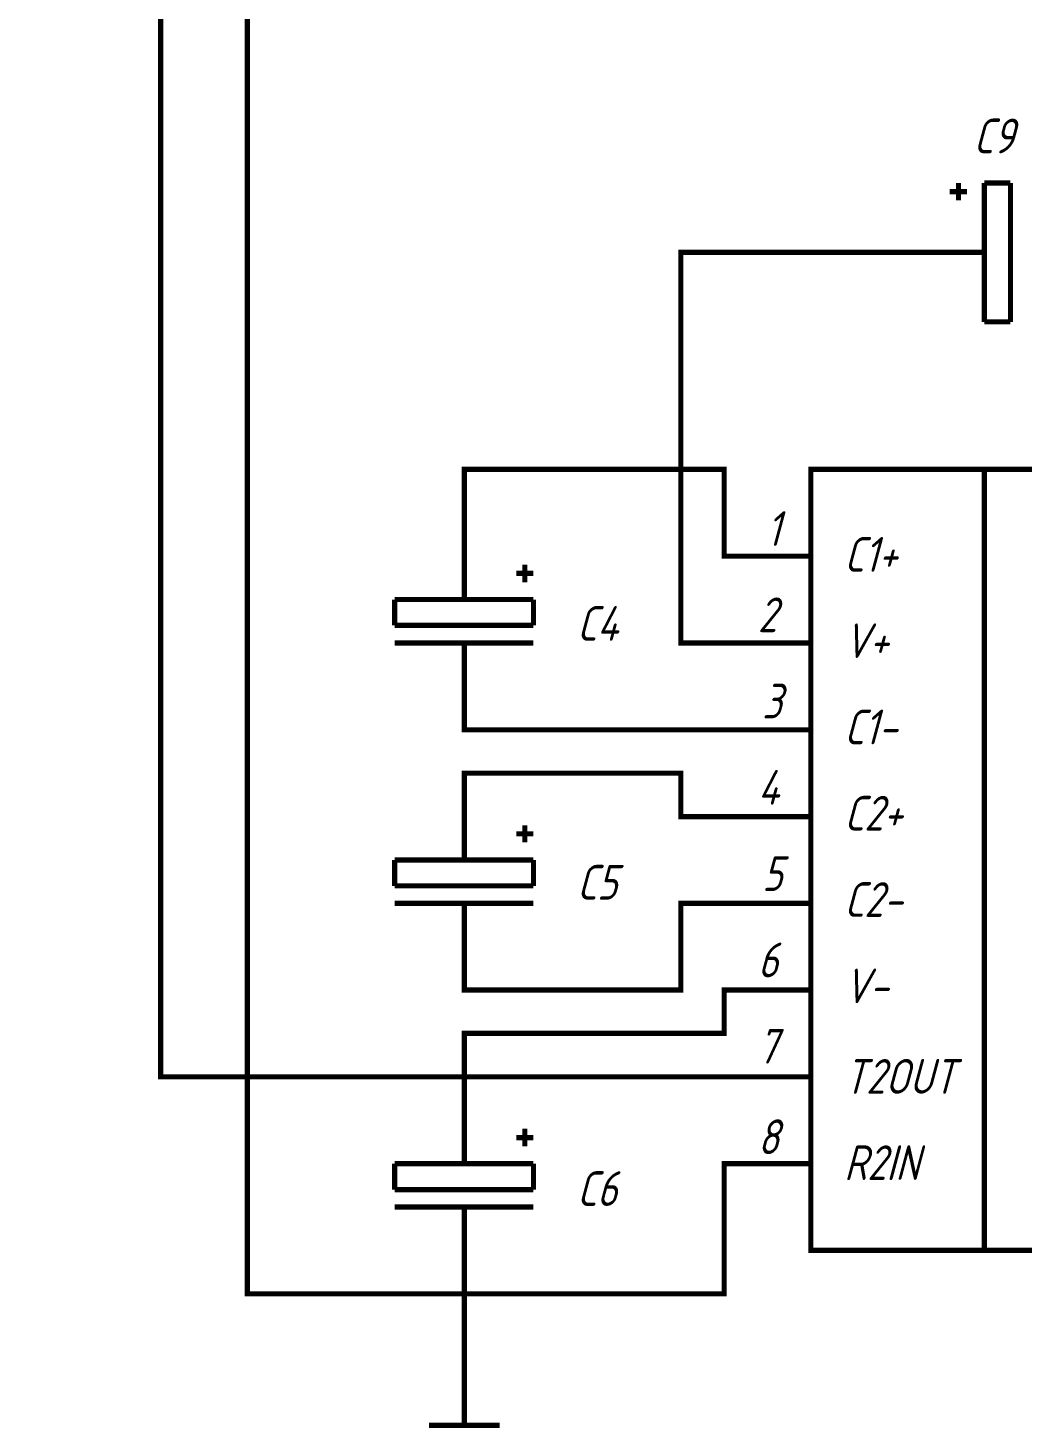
# Paper-space layout 'Layout1' of a CAD drawing. Extents: x -1 to 840, y -1 to 593.
# Drawn here: x 153.2 to 210.5, y 208.3 to 288.9 of the extents above; entities that cross this region are included whole.
import ezdxf

# ---------------------------------------------------------------- set-up
doc = ezdxf.new("R2010")
doc.units = 0
doc.header["$MEASUREMENT"] = 0
doc.layers.add('Sheet', color=255, linetype='CONTINUOUS')
doc.styles.add('GOST type A0', font='', dxfattribs={"oblique": 15, "height": 3.5})
doc.styles.get('GOST type A0').set_extended_font_data('GOST type A')

psp = doc.layouts.get("Layout1")

# ---------------------------------------------------------------- linework, layer by layer
at = {"layer": 'Sheet', "color": 7, "const_width": 0.3}
for points in [[(153.365, 340.994), (165.865, 340.994), (165.865, 215.996), (193.35, 215.996), (193.35, 223.499), (195.85, 223.499)], [(153.365, 330.99), (160.865, 330.99), (160.865, 228.5), (195.85, 228.5)], [(206.859, 279), (206.859, 279.994)], [(209.856, 279.994), (208.35, 279.994)], [(208.35, 279.994), (208.35, 271.994)], [(209.856, 279.994), (209.856, 271.994)], [(207.356, 279.497), (206.347, 279.497)], [(195.85, 253.494), (190.85, 253.494), (190.85, 276.002), (205.85, 276.002)], [(208.35, 276.002), (205.85, 276.002)], [(208.35, 271.994), (209.856, 271.994)], [(195.85, 258.496), (193.35, 258.496), (193.35, 263.497), (178.365, 263.497), (178.365, 258.496)], [(208.35, 218.497), (208.35, 263.497)], [(178.365, 255.995), (178.365, 258.496)], [(181.859, 256.989), (181.859, 257.999)], [(198.35, 258.496), (195.85, 258.496)], [(181.362, 257.501), (182.356, 257.501)], [(182.356, 255.995), (174.359, 255.995)], [(174.359, 255.995), (174.359, 254.504)], [(182.356, 254.504), (182.356, 255.995)], [(182.356, 254.504), (174.359, 254.504)], [(182.356, 253.494), (174.359, 253.494)], [(178.365, 253.494), (178.365, 250.993)], [(198.35, 253.494), (195.85, 253.494)], [(195.85, 248.492), (178.365, 248.492), (178.365, 250.993)], [(198.35, 248.492), (195.85, 248.492)], [(195.85, 243.49), (190.85, 243.49), (190.85, 245.991), (178.365, 245.991), (178.365, 243.49)], [(178.365, 240.989), (178.365, 243.49)], [(198.35, 243.49), (195.85, 243.49)], [(181.859, 241.999), (181.859, 242.993)], [(181.362, 242.496), (182.356, 242.496)], [(182.356, 240.989), (174.359, 240.989)], [(174.359, 240.989), (174.359, 239.498)], [(182.356, 239.498), (182.356, 240.989)], [(182.356, 239.498), (174.359, 239.498)], [(182.356, 238.489), (174.359, 238.489)], [(178.365, 238.489), (178.365, 236.003)], [(195.85, 238.489), (190.85, 238.489), (190.85, 233.502), (178.365, 233.502), (178.365, 236.003)], [(198.35, 238.489), (195.85, 238.489)], [(195.85, 233.502), (193.35, 233.502), (193.35, 231.001), (178.365, 231.001), (178.365, 226)], [(198.35, 233.502), (195.85, 233.502)], [(198.35, 228.5), (195.85, 228.5)], [(178.365, 223.499), (178.365, 226)], [(181.362, 224.99), (182.356, 224.99)], [(181.859, 224.493), (181.859, 225.503)], [(182.356, 223.499), (174.359, 223.499)], [(174.359, 223.499), (174.359, 221.992)], [(182.356, 221.992), (182.356, 223.499)], [(198.35, 223.499), (195.85, 223.499)], [(182.356, 221.992), (174.359, 221.992)], [(182.356, 220.998), (174.359, 220.998)], [(178.365, 220.998), (178.365, 218.497)], [(178.365, 213.495), (178.365, 218.497)], [(178.365, 213.495), (178.365, 208.416)], [(176.331, 208.416), (180.399, 208.416)]]:
    psp.add_lwpolyline(points, dxfattribs=at)
psp.add_lwpolyline([(198.35, 263.497), (228.226, 263.497), (228.226, 218.497), (198.35, 218.497), (198.35, 263.497)], close=True, dxfattribs=at)

# ---------------------------------------------------------------- texts
at = {"layer": 'Sheet', "color": 7, "style": 'GOST type A0', "oblique": 15}
for s, p in [('C9', (207.713, 281.703)), ('1', (195.788, 259.086)), ('C1+', (200.26, 257.595)), ('2', (195.291, 254.115)), ('C4', (184.856, 253.618)), ('V+', (200.26, 252.624)), ('3', (195.539, 249.144)), ('C1-', (200.26, 247.653)), ('4', (195.291, 244.174)), ('C2+', (200.26, 242.683)), ('5', (195.539, 239.203)), ('C5', (184.856, 238.706)), ('C2-', (200.26, 237.712)), ('6', (195.291, 234.232)), ('V-', (200.26, 232.741)), ('7', (195.291, 229.262)), ('T2OUT', (200.26, 227.522)), ('8', (195.291, 224.042)), ('R2IN', (200.26, 222.551)), ('C6', (184.856, 221.06))]:
    psp.add_text(s, height=2, dxfattribs=at).set_placement(p)

doc.saveas('drawing.dxf')
